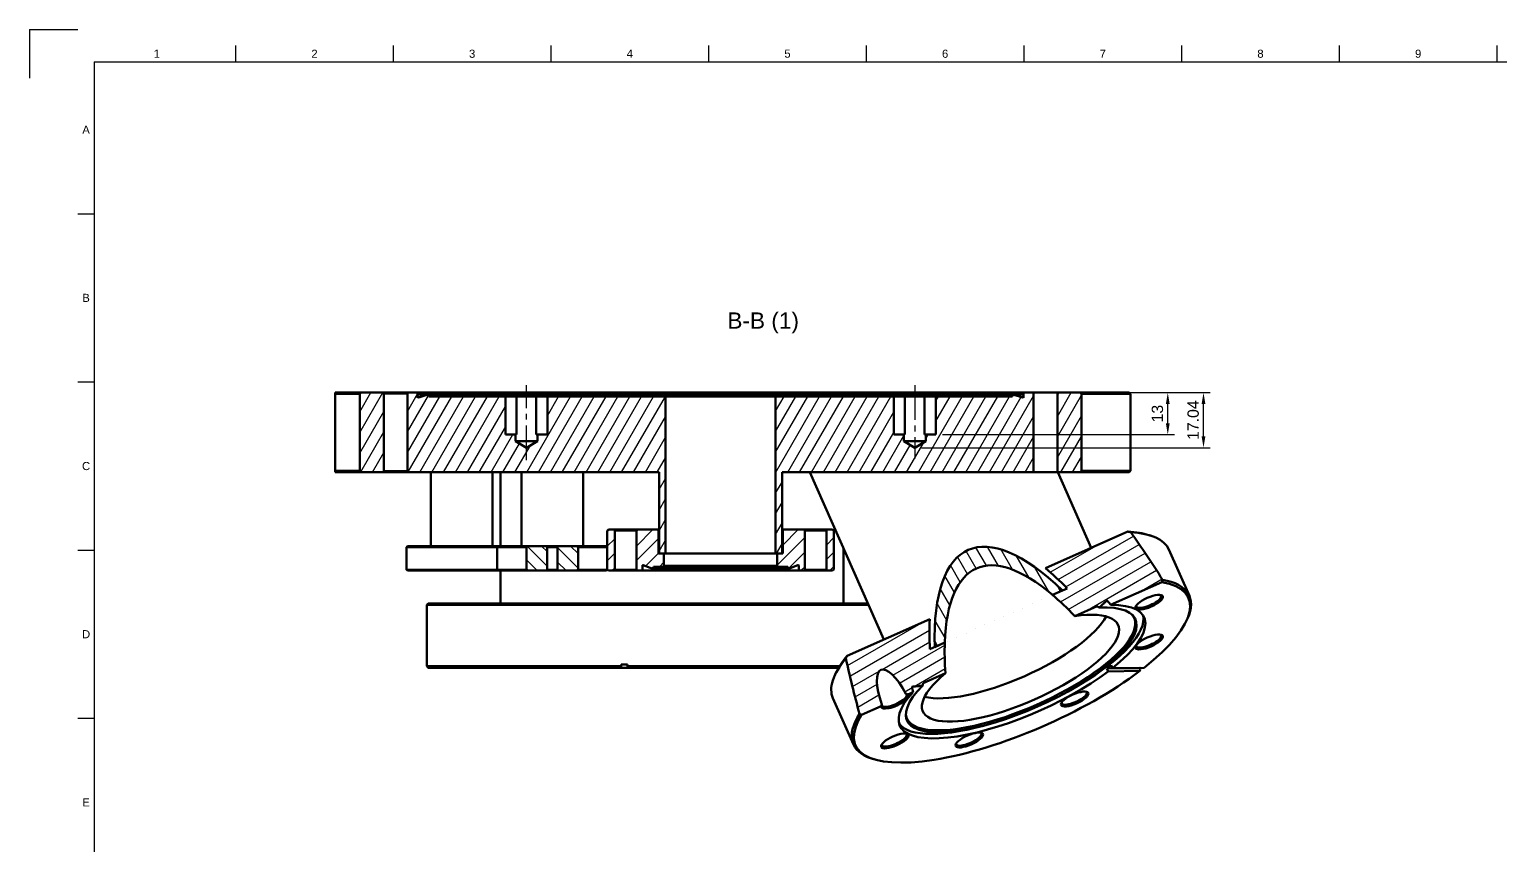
# Model space of a CAD drawing. Header units: millimetres. Extents: x 0 to 1189, y 0 to 841.
# Drawn here: x 0 to 454.5, y 588.9 to 841 of the extents above; entities that cross this region are included whole.
import ezdxf
from ezdxf.enums import TextEntityAlignment as Align

# ---------------------------------------------------------------- set-up
doc = ezdxf.new("R2010")
doc.units = ezdxf.units.MM
doc.header["$LTSCALE"] = 0.75
doc.linetypes.add('CENTER2', pattern=[28.575, 19.05, -3.175, 3.175, -3.175])
for name, color, linetype, lineweight in [('BORDER', 7, 'Continuous', 25), ('FD_Dimensions', 7, 'Continuous', 25), ('Hatching', 7, 'Continuous', 25), ('Smart Centers', 7, 'CENTER2', 25), ('View Labels', 7, 'Continuous', 25), ('Visible', 7, 'Continuous', 50)]:
    doc.layers.add(name, color=color, linetype=linetype, lineweight=lineweight)
doc.styles.add('FusionTitle', font='arial.ttf')
doc.styles.get("Standard").update_dxf_attribs({"font": 'arial.ttf'})
doc.dimstyles.new('Dim-ISO-25', dxfattribs={"dimtxt": 3.5, "dimasz": 3.5, "dimexe": 2.1, "dimexo": 2.1, "dimgap": 1.4, "dimtad": 1, "dimzin": 12, "dimdsep": 46, "dimtxsty": 'Standard', "dimcen": 0, "dimazin": 3, "dimtp": 0.1, "dimtm": 0.1, "dimtfac": 0.714286, "dimtmove": 0, "dimatfit": 3, "dimfxl": 1, "dimtzin": 12, "dimarcsym": 0})

# ---------------------------------------------------------------- blocks, each defined once
blk = doc.blocks.new('ISO_A0_SHEET')
at = {"layer": 'BORDER'}
for p, q in [((63.708337, 836), (63.708337, 831)), ((112.41667, 836), (112.41667, 831)), ((161.125003, 836), (161.125003, 831)), ((209.833336, 836), (209.833336, 831)), ((258.541669, 836), (258.541669, 831)), ((307.250002, 836), (307.250002, 831)), ((355.958335, 836), (355.958335, 831)), ((404.666668, 836), (404.666668, 831)), ((453.375001, 836), (453.375001, 831)), ((20, 831), (1179, 831)), ((20, 831), (20, 10)), ((15, 784.0625), (20, 784.0625)), ((15, 732.125), (20, 732.125)), ((15, 680.1875), (20, 680.1875)), ((15, 628.25), (20, 628.25))]:
    blk.add_line(p, q, dxfattribs=at)
at = {"layer": 'Defpoints'}
for q in [(15, 841), (0, 826)]:
    blk.add_line((0, 841), q, dxfattribs=at)
at = {"layer": 'BORDER', "style": 'FusionTitle'}
for s, p in [('1', (39.35417, 833.5)), ('2', (88.062503, 833.5)), ('3', (136.770836, 833.5)), ('4', (185.479169, 833.5)), ('5', (234.187502, 833.5)), ('6', (282.895835, 833.5)), ('7', (331.604168, 833.5)), ('8', (380.312501, 833.5)), ('9', (429.020835, 833.5)), ('A', (17.5, 810.03125)), ('B', (17.5, 758.09375)), ('C', (17.5, 706.15625)), ('D', (17.5, 654.21875)), ('E', (17.5, 602.28125))]:
    blk.add_text(s, height=2.5, dxfattribs=at).set_placement(p, align=Align.MIDDLE)
blk = doc.blocks.new('*D98')
at = {"layer": 'Defpoints', "color": 0, "transparency": 16777216}
for p in [(324.552242, 728.846993), (362.711686, 728.846993), (273.528168, 711.810225)]:
    blk.add_point(p, dxfattribs=at)
at = {"layer": 'FD_Dimensions', "color": 0, "lineweight": -2, "transparency": 16777216}
for p, q in [((326.652242, 728.846993), (364.811686, 728.846993)), ((362.711686, 715.310225), (362.711686, 725.346993)), ((275.628168, 711.810225), (364.811686, 711.810225))]:
    blk.add_line(p, q, dxfattribs=at)
at = {"layer": 'FD_Dimensions', "color": 0, "transparency": 16777216}
for points in [[(362.128352, 725.346993), (363.295019, 725.346993), (362.711686, 728.846993)], [(362.128352, 715.310225), (363.295019, 715.310225), (362.711686, 711.810225)]]:
    blk.add_solid(points, dxfattribs=at)
at = {"layer": 'FD_Dimensions', "color": 0, "transparency": 16777216, "insert": (359.52468, 720.328609), "char_height": 3.5, "attachment_point": 5, "rotation": 90}
blk.add_mtext('17.04', dxfattribs=at)
blk = doc.blocks.new('*D99')
at = {"layer": 'Defpoints', "color": 0, "transparency": 16777216}
for p in [(324.70274, 728.846993), (351.675606, 728.846993), (280.028168, 715.846993)]:
    blk.add_point(p, dxfattribs=at)
at = {"layer": 'FD_Dimensions', "color": 0, "lineweight": -2, "transparency": 16777216}
for p, q in [((326.80274, 728.846993), (353.775606, 728.846993)), ((351.675606, 719.346993), (351.675606, 725.346993)), ((282.128168, 715.846993), (353.775606, 715.846993))]:
    blk.add_line(p, q, dxfattribs=at)
at = {"layer": 'FD_Dimensions', "color": 0, "transparency": 16777216}
for points in [[(351.092273, 725.346993), (352.25894, 725.346993), (351.675606, 728.846993)], [(351.092273, 719.346993), (352.25894, 719.346993), (351.675606, 715.846993)]]:
    blk.add_solid(points, dxfattribs=at)
at = {"layer": 'FD_Dimensions', "color": 0, "transparency": 16777216, "insert": (348.487407, 722.346993), "char_height": 3.5, "attachment_point": 5, "rotation": 90}
blk.add_mtext('13', dxfattribs=at)
blk = doc.blocks.new('*U59')
at = {"layer": 'Smart Centers', "color": 0, "ltscale": 0.75, "transparency": 16777216}
blk.add_line((0, 9.4), (0, -13.21131), dxfattribs=at)
blk = doc.blocks.new('*U60')
at = {"layer": 'Smart Centers', "color": 0, "ltscale": 0.75, "transparency": 16777216}
blk.add_line((0, -13.765313), (0, 9.4), dxfattribs=at)

msp = doc.modelspace()

# ---------------------------------------------------------------- hatches: boundary and pattern name
at = {"layer": 'Hatching'}
h = msp.add_hatch(dxfattribs=at)
h.set_pattern_fill('ANSI31', color=256, angle=15, style=0)
edge = h.paths.add_edge_path(flags=0)
edge.add_spline(control_points=[(109.149, 704.247), (109.325, 704.404), (109.49, 704.547)], knot_values=[0, 0, 0, 0.0453593, 0.0453593, 0.0453593], weights=[1, 1.0007655, 1], degree=2, periodic=0)
edge.add_line((109.49, 704.547), (109.49, 728.547))
edge.add_spline(control_points=[(109.49, 728.547), (109.325, 728.69), (109.149, 728.847)], knot_values=[0, 0, 0, 0.0453593, 0.0453593, 0.0453593], weights=[1, 1.0007655, 1], degree=2, periodic=0)
edge.add_line((109.149, 728.847), (102.503, 728.847))
edge.add_spline(control_points=[(102.503, 728.847), (102.276, 728.647), (102.049, 728.447)], knot_values=[0, 0, 0, 0.0605424, 0.0605424, 0.0605424], weights=[1, 1.0000016, 1], degree=2, periodic=0)
edge.add_line((102.049, 728.447), (102.049, 704.647))
edge.add_spline(control_points=[(102.049, 704.647), (102.276, 704.447), (102.503, 704.247)], knot_values=[0, 0, 0, 0.0605424, 0.0605424, 0.0605424], weights=[1, 1.0000016, 1], degree=2, periodic=0)
edge.add_line((102.503, 704.247), (109.149, 704.247))
edge = h.paths.add_edge_path(flags=0)
edge.add_spline(control_points=[(116.821, 704.547), (116.985, 704.404), (117.161, 704.247)], knot_values=[0, 0, 0, 0.0453593, 0.0453593, 0.0453593], weights=[1, 1.0007655, 1], degree=2, periodic=0)
edge.add_line((117.161, 704.247), (194.528, 704.247))
edge.add_line((194.528, 704.247), (194.528, 679.147))
edge.add_line((194.528, 679.147), (196.028, 679.147))
edge.add_line((196.028, 679.147), (196.528, 679.147))
edge.add_line((196.528, 679.147), (196.528, 727.647))
edge.add_line((196.528, 727.647), (160.028, 727.647))
edge.add_line((160.028, 727.647), (160.028, 715.847))
edge.add_line((160.028, 715.847), (156.918, 715.847))
edge.add_line((156.918, 715.847), (156.918, 713.847))
edge.add_line((156.918, 713.847), (153.528, 711.81))
edge.add_line((153.528, 711.81), (150.138, 713.847))
edge.add_line((150.138, 713.847), (150.138, 715.847))
edge.add_line((150.138, 715.847), (147.028, 715.847))
edge.add_line((147.028, 715.847), (147.028, 727.647))
edge.add_line((147.028, 727.647), (123.45, 727.647))
edge.add_spline(control_points=[(123.45, 727.647), (123.319, 727.947), (123.187, 728.247)], knot_values=[0, 0, 0, 0.0654819, 0.0654819, 0.0654819], weights=[1, 1.0000007, 1], degree=2, periodic=0)
edge.add_spline(control_points=[(123.187, 728.247), (121.581, 727.76), (119.934, 727.255)], knot_values=[0, 0, 0, 0.3401561, 0.3401561, 0.3401561], weights=[1, 1.0001098, 1], degree=2, periodic=0)
edge.add_line((119.934, 727.255), (119.934, 728.847))
edge.add_line((119.934, 728.847), (117.161, 728.847))
edge.add_spline(control_points=[(117.161, 728.847), (116.985, 728.69), (116.821, 728.547)], knot_values=[0, 0, 0, 0.0453593, 0.0453593, 0.0453593], weights=[1, 1.0007655, 1], degree=2, periodic=0)
edge.add_line((116.821, 728.547), (116.821, 704.547))
edge = h.paths.add_edge_path(flags=0)
edge.add_line((317.566, 728.847), (317.566, 704.247))
edge.add_line((317.566, 704.247), (324.552, 704.247))
edge.add_spline(control_points=[(324.552, 704.247), (324.779, 704.447), (325.007, 704.647)], knot_values=[0, 0, 0, 0.0605424, 0.0605424, 0.0605424], weights=[1, 1.0000016, 1], degree=2, periodic=0)
edge.add_line((325.007, 704.647), (325.007, 728.447))
edge.add_spline(control_points=[(325.007, 728.447), (324.779, 728.647), (324.552, 728.847)], knot_values=[0, 0, 0, 0.0605424, 0.0605424, 0.0605424], weights=[1, 1.0000016, 1], degree=2, periodic=0)
edge.add_line((324.552, 728.847), (317.566, 728.847))
edge = h.paths.add_edge_path(flags=0)
edge.add_line((310.234, 704.247), (310.234, 728.847))
edge.add_line((310.234, 728.847), (307.122, 728.847))
edge.add_line((307.122, 728.847), (307.122, 727.255))
edge.add_spline(control_points=[(307.122, 727.255), (305.475, 727.76), (303.868, 728.247)], knot_values=[0, 0, 0, 0.3401561, 0.3401561, 0.3401561], weights=[1, 1.0001098, 1], degree=2, periodic=0)
edge.add_spline(control_points=[(303.868, 728.247), (303.737, 727.947), (303.606, 727.647)], knot_values=[0, 0, 0, 0.0654819, 0.0654819, 0.0654819], weights=[1, 1.0000007, 1], degree=2, periodic=0)
edge.add_line((303.606, 727.647), (280.028, 727.647))
edge.add_line((280.028, 727.647), (280.028, 715.847))
edge.add_line((280.028, 715.847), (276.918, 715.847))
edge.add_line((276.918, 715.847), (276.918, 713.847))
edge.add_line((276.918, 713.847), (273.528, 711.81))
edge.add_line((273.528, 711.81), (270.138, 713.847))
edge.add_line((270.138, 713.847), (270.138, 715.847))
edge.add_line((270.138, 715.847), (267.028, 715.847))
edge.add_line((267.028, 715.847), (267.028, 727.647))
edge.add_line((267.028, 727.647), (230.528, 727.647))
edge.add_line((230.528, 727.647), (230.528, 679.147))
edge.add_line((230.528, 679.147), (231.028, 679.147))
edge.add_line((231.028, 679.147), (232.528, 679.147))
edge.add_line((232.528, 679.147), (232.528, 704.247))
edge.add_line((232.528, 704.247), (310.234, 704.247))
h = msp.add_hatch(dxfattribs=at)
h.set_pattern_fill('ANSI31', color=256, style=0)
h.paths.add_polyline_path([(248.128, 673.847), (248.528, 674.247), (248.528, 686.147), (248.128, 686.547), (246.528, 686.547), (246.228, 686.247), (246.228, 674.147), (246.528, 673.847)], flags=0)
h.paths.add_polyline_path([(178.528, 674.247), (178.928, 673.847), (180.528, 673.847), (180.828, 674.147), (180.828, 686.247), (180.528, 686.547), (178.928, 686.547), (178.528, 686.147)], flags=0)
edge = h.paths.add_edge_path(flags=0)
edge.add_line((234.26, 675.047), (234.478, 674.447))
edge.add_line((234.478, 674.447), (237.435, 675.523))
edge.add_ellipse((237.503, 675.335), major_axis=(-0.068, 0.188), ratio=1, start_angle=250, end_angle=360, ccw=False)
edge.add_line((237.703, 675.335), (237.703, 673.847))
edge.add_line((237.703, 673.847), (239.228, 673.847))
edge.add_line((239.228, 673.847), (239.528, 674.147))
edge.add_line((239.528, 674.147), (239.528, 686.247))
edge.add_line((239.528, 686.247), (239.228, 686.547))
edge.add_line((239.228, 686.547), (233.028, 686.547))
edge.add_line((233.028, 686.547), (232.728, 686.247))
edge.add_line((232.728, 686.247), (232.728, 679.147))
edge.add_line((232.728, 679.147), (232.528, 679.147))
edge.add_line((232.528, 679.147), (231.028, 679.147))
edge.add_line((231.028, 679.147), (231.028, 675.347))
edge.add_line((231.028, 675.347), (231.328, 675.047))
edge.add_line((231.328, 675.047), (234.26, 675.047))
edge = h.paths.add_edge_path(flags=0)
edge.add_line((192.578, 674.447), (192.797, 675.047))
edge.add_line((192.797, 675.047), (195.728, 675.047))
edge.add_line((195.728, 675.047), (196.028, 675.347))
edge.add_line((196.028, 675.347), (196.028, 679.147))
edge.add_line((196.028, 679.147), (194.528, 679.147))
edge.add_line((194.528, 679.147), (194.328, 679.147))
edge.add_line((194.328, 679.147), (194.328, 686.247))
edge.add_line((194.328, 686.247), (194.028, 686.547))
edge.add_line((194.028, 686.547), (187.828, 686.547))
edge.add_line((187.828, 686.547), (187.528, 686.247))
edge.add_line((187.528, 686.247), (187.528, 674.147))
edge.add_line((187.528, 674.147), (187.828, 673.847))
edge.add_line((187.828, 673.847), (189.353, 673.847))
edge.add_line((189.353, 673.847), (189.353, 675.335))
edge.add_ellipse((189.553, 675.335), major_axis=(-0.2, 0), ratio=1, start_angle=250, end_angle=360, ccw=False)
edge.add_line((189.622, 675.523), (192.578, 674.447))
h = msp.add_hatch(dxfattribs=at)
h.set_pattern_fill('ANSI31', color=256, angle=-15, style=0)
edge = h.paths.add_edge_path(flags=0)
edge.add_spline(control_points=[(270.782, 635.824), (271.056, 635.726), (271.355, 635.616)], knot_values=[0, 0, 0, 0.0609614, 0.0609614, 0.0609614], weights=[1, 1.0009603, 1], degree=2, periodic=0)
edge.add_line((271.355, 635.616), (272.973, 636.331))
edge.add_ellipse((334.075, 580.644), major_axis=(-51.946, 117.451), ratio=0.3213938, start_angle=23.09152, end_angle=23.79564, ccw=False)
edge.add_spline(control_points=[(272.663, 638.011), (274.37, 638.176), (275.954, 638.343)], knot_values=[0, 0, 0, 0.3307681, 0.3307681, 0.3307681], weights=[1, 1.0008952, 1], degree=2, periodic=0)
edge.add_spline(control_points=[(275.954, 638.343), (276.033, 638.726), (276.113, 639.106)], knot_values=[0, 0, 0, 0.0779187, 0.0779187, 0.0779187], weights=[1, 1.0000009, 1], degree=2, periodic=0)
edge.add_line((276.113, 639.106), (282.971, 642.139))
edge.add_ellipse((334.075, 580.644), major_axis=(-41.531, 93.904), ratio=0.3213938, start_angle=11.98535, end_angle=15.86886, ccw=False)
edge.add_line((282.787, 651.642), (279.661, 650.259))
edge.add_line((279.661, 650.259), (278.212, 649.618))
edge.add_ellipse((334.075, 580.644), major_axis=(-45.307, 102.44), ratio=0.3213938, start_angle=11.71438, end_angle=15.14588, ccw=False)
edge.add_line((278.155, 658.83), (252.633, 647.543))
edge.add_spline(control_points=[(252.633, 647.543), (252.42, 647.162), (252.208, 646.777)], knot_values=[0, 0, 0, 0.0875616, 0.0875616, 0.0875616], weights=[1, 1.0000121, 1], degree=2, periodic=0)
edge.add_ellipse((334.075, 580.644), major_axis=(-71.421, 161.486), ratio=0.3213938, start_angle=27.20982, end_angle=33.90699)
edge.add_line((256.442, 629.597), (257.088, 629.306))
edge.add_line((257.088, 629.306), (263.095, 631.963))
edge.add_spline(control_points=[(263.095, 631.963), (263.214, 632.258), (263.326, 632.527)], knot_values=[0, 0, 0, 0.0609614, 0.0609614, 0.0609614], weights=[1, 1.0009603, 1], degree=2, periodic=0)
edge.add_ellipse((268.328, 631.295), major_axis=(5.286, -11.951), ratio=0.3213938, start_angle=127.69611, end_angle=232.30389, ccw=False)
edge = h.paths.add_edge_path(flags=0)
edge.add_line((349.869, 670.341), (350.088, 671.015))
edge.add_ellipse((334.075, 580.644), major_axis=(-71.421, 161.486), ratio=0.3213938, start_angle=326.09301, end_angle=332.79018)
edge.add_spline(control_points=[(340.227, 685.706), (339.799, 685.807), (339.374, 685.906)], knot_values=[0, 0, 0, 0.0875616, 0.0875616, 0.0875616], weights=[1, 1.0000121, 1], degree=2, periodic=0)
edge.add_line((339.374, 685.906), (313.852, 674.619))
edge.add_ellipse((334.075, 580.644), major_axis=(-45.307, 102.44), ratio=0.3213938, start_angle=344.85412, end_angle=348.28562, ccw=False)
edge.add_line((320.629, 668.378), (319.18, 667.737))
edge.add_line((319.18, 667.737), (316.054, 666.355))
edge.add_ellipse((334.075, 580.644), major_axis=(-41.531, 93.904), ratio=0.3213938, start_angle=344.13114, end_angle=348.01465, ccw=False)
edge.add_line((322.961, 659.825), (329.819, 662.859))
edge.add_spline(control_points=[(329.819, 662.859), (330.154, 662.663), (330.49, 662.463)], knot_values=[0, 0, 0, 0.0779187, 0.0779187, 0.0779187], weights=[1, 1.0000009, 1], degree=2, periodic=0)
edge.add_spline(control_points=[(330.49, 662.463), (331.679, 663.522), (332.949, 664.675)], knot_values=[0, 0, 0, 0.3307681, 0.3307681, 0.3307681], weights=[1, 1.0008952, 1], degree=2, periodic=0)
edge.add_ellipse((334.075, 580.644), major_axis=(-51.946, 117.451), ratio=0.3213938, start_angle=336.20436, end_angle=336.90848, ccw=False)
edge.add_line((333.984, 663.315), (349.869, 670.341))
h = msp.add_hatch(dxfattribs=at)
h.set_pattern_fill('ANSI31', color=256, angle=90, style=0)
edge = h.paths.add_edge_path(flags=0)
edge.add_spline(control_points=[(168.869, 673.847), (169.196, 673.991), (169.528, 674.147)], knot_values=[0, 0, 0, 0.0724105, 0.0724105, 0.0724105], weights=[1, 1.0001913, 1], degree=2, periodic=0)
edge.add_line((169.528, 674.147), (169.528, 681.147))
edge.add_spline(control_points=[(169.528, 681.147), (169.196, 681.303), (168.869, 681.447)], knot_values=[0, 0, 0, 0.0724105, 0.0724105, 0.0724105], weights=[1, 1.0001913, 1], degree=2, periodic=0)
edge.add_line((168.869, 681.447), (163.528, 681.447))
edge.add_spline(control_points=[(163.528, 681.447), (163.32, 681.281), (163.138, 681.147)], knot_values=[0, 0, 0, 0.0492582, 0.0492582, 0.0492582], weights=[1, 1.0034723, 1], degree=2, periodic=0)
edge.add_line((163.138, 681.147), (163.138, 674.147))
edge.add_spline(control_points=[(163.138, 674.147), (163.32, 674.013), (163.528, 673.847)], knot_values=[0, 0, 0, 0.0492582, 0.0492582, 0.0492582], weights=[1, 1.0034723, 1], degree=2, periodic=0)
edge.add_line((163.528, 673.847), (168.869, 673.847))
edge = h.paths.add_edge_path(flags=0)
edge.add_spline(control_points=[(153.528, 674.147), (153.861, 673.991), (154.187, 673.847)], knot_values=[0, 0, 0, 0.0724105, 0.0724105, 0.0724105], weights=[1, 1.0001913, 1], degree=2, periodic=0)
edge.add_line((154.187, 673.847), (159.528, 673.847))
edge.add_spline(control_points=[(159.528, 673.847), (159.736, 674.013), (159.919, 674.147)], knot_values=[0, 0, 0, 0.0492582, 0.0492582, 0.0492582], weights=[1, 1.0034723, 1], degree=2, periodic=0)
edge.add_line((159.919, 674.147), (159.919, 681.147))
edge.add_spline(control_points=[(159.919, 681.147), (159.736, 681.281), (159.528, 681.447)], knot_values=[0, 0, 0, 0.0492582, 0.0492582, 0.0492582], weights=[1, 1.0034723, 1], degree=2, periodic=0)
edge.add_line((159.528, 681.447), (154.187, 681.447))
edge.add_spline(control_points=[(154.187, 681.447), (153.861, 681.303), (153.528, 681.147)], knot_values=[0, 0, 0, 0.0724105, 0.0724105, 0.0724105], weights=[1, 1.0001913, 1], degree=2, periodic=0)
edge.add_line((153.528, 681.147), (153.528, 674.147))
h = msp.add_hatch(dxfattribs=at)
h.set_pattern_fill('ANSI31', color=256, angle=75, style=0)
edge = h.paths.add_edge_path(flags=0)
edge.add_ellipse((334.075, 580.644), major_axis=(-44.048, 99.595), ratio=0.3213938, start_angle=345.84625, end_angle=374.15375)
edge.add_line((279.661, 650.259), (282.787, 651.642))
edge.add_ellipse((334.075, 580.644), major_axis=(-41.531, 93.904), ratio=0.3213938, start_angle=-11.98535, end_angle=11.98535, ccw=False)
edge.add_line((316.054, 666.355), (319.18, 667.737))

# ---------------------------------------------------------------- linework, layer by layer
at = {"layer": 'Visible'}
for p, q in [((94.484, 728.447), (94.484, 728.847)), ((102.503, 728.847), (94.484, 728.847)), ((94.484, 704.647), (94.484, 728.447)), ((94.484, 728.447), (102.049, 728.447)), ((102.049, 728.447), (102.049, 704.647)), ((109.149, 728.847), (102.503, 728.847)), ((109.149, 728.847), (117.161, 728.847)), ((109.49, 704.547), (109.49, 728.547)), ((116.821, 728.547), (109.49, 728.547)), ((116.821, 728.547), (116.821, 704.547)), ((119.934, 728.847), (117.161, 728.847)), ((119.934, 727.255), (119.934, 728.847)), ((119.934, 728.847), (307.122, 728.847)), ((119.934, 728.247), (123.187, 728.247)), ((123.187, 728.247), (303.868, 728.247)), ((147.028, 727.647), (123.45, 727.647)), ((147.028, 715.847), (147.028, 727.647)), ((147.028, 727.647), (148.528, 727.647)), ((148.528, 727.647), (150.488, 727.647)), ((150.488, 727.647), (150.488, 715.847)), ((156.568, 727.647), (150.488, 727.647)), ((156.568, 727.647), (158.528, 727.647)), ((156.568, 715.847), (156.568, 727.647)), ((158.528, 727.647), (160.028, 727.647)), ((196.528, 727.647), (160.028, 727.647)), ((160.028, 727.647), (160.028, 715.847)), ((196.528, 679.147), (196.528, 727.647)), ((196.528, 727.647), (230.528, 727.647)), ((267.028, 727.647), (230.528, 727.647)), ((230.528, 727.647), (230.528, 679.147)), ((267.028, 715.847), (267.028, 727.647)), ((267.028, 727.647), (268.528, 727.647)), ((268.528, 727.647), (270.488, 727.647)), ((276.568, 727.647), (270.488, 727.647)), ((270.488, 727.647), (270.488, 715.847)), ((276.568, 715.847), (276.568, 727.647)), ((276.568, 727.647), (278.528, 727.647)), ((278.528, 727.647), (280.028, 727.647)), ((303.606, 727.647), (280.028, 727.647)), ((280.028, 727.647), (280.028, 715.847)), ((303.868, 728.247), (307.122, 728.247)), ((310.234, 728.847), (307.122, 728.847)), ((307.122, 728.847), (307.122, 727.255)), ((310.234, 704.247), (310.234, 728.847)), ((310.234, 728.847), (317.566, 728.847)), ((317.566, 728.847), (317.566, 704.247)), ((324.552, 728.847), (317.566, 728.847)), ((339.728, 728.847), (324.552, 728.847)), ((325.007, 704.647), (325.007, 728.447)), ((325.007, 728.447), (340.128, 728.447)), ((339.728, 728.847), (340.128, 728.447)), ((340.128, 728.447), (340.128, 704.647)), ((150.138, 715.847), (147.028, 715.847)), ((150.138, 713.847), (150.138, 715.847)), ((150.488, 715.847), (150.138, 715.847)), ((153.528, 711.81), (150.138, 713.847)), ((150.138, 713.847), (156.918, 713.847)), ((156.918, 713.847), (153.528, 711.81)), ((156.918, 715.847), (156.568, 715.847)), ((160.028, 715.847), (156.918, 715.847)), ((156.918, 715.847), (156.918, 713.847)), ((270.138, 715.847), (267.028, 715.847)), ((270.138, 713.847), (270.138, 715.847)), ((270.488, 715.847), (270.138, 715.847)), ((273.528, 711.81), (270.138, 713.847)), ((270.138, 713.847), (276.918, 713.847)), ((276.918, 713.847), (273.528, 711.81)), ((276.918, 715.847), (276.568, 715.847)), ((280.028, 715.847), (276.918, 715.847)), ((276.918, 715.847), (276.918, 713.847)), ((94.484, 704.247), (94.484, 704.647)), ((102.049, 704.647), (94.484, 704.647)), ((109.49, 704.547), (116.821, 704.547)), ((340.128, 704.647), (325.007, 704.647)), ((339.728, 704.247), (340.128, 704.647)), ((94.484, 704.247), (102.503, 704.247)), ((102.503, 704.247), (109.149, 704.247)), ((117.161, 704.247), (109.149, 704.247)), ((117.161, 704.247), (194.528, 704.247)), ((124.028, 704.247), (124.028, 681.447)), ((143.028, 704.247), (143.028, 681.447)), ((145.528, 704.247), (145.528, 681.447)), ((152.028, 704.247), (152.028, 681.447)), ((171.028, 704.247), (171.028, 681.447)), ((194.528, 704.247), (194.528, 679.147)), ((232.528, 679.147), (232.528, 704.247)), ((232.528, 704.247), (310.234, 704.247)), ((241.138, 704.247), (263.994, 652.568)), ((310.234, 704.247), (317.566, 704.247)), ((317.566, 704.247), (324.552, 704.247)), ((317.679, 704.247), (328.013, 680.881)), ((324.552, 704.247), (339.728, 704.247)), ((178.928, 686.547), (178.528, 686.147)), ((180.528, 686.547), (178.928, 686.547)), ((180.828, 686.247), (180.528, 686.547)), ((180.528, 686.547), (187.828, 686.547)), ((187.828, 686.547), (187.528, 686.247)), ((194.028, 686.547), (187.828, 686.547)), ((194.328, 686.247), (194.028, 686.547)), ((194.028, 686.547), (194.528, 686.547)), ((232.528, 686.547), (233.028, 686.547)), ((233.028, 686.547), (232.728, 686.247)), ((239.228, 686.547), (233.028, 686.547)), ((239.528, 686.247), (239.228, 686.547)), ((239.228, 686.547), (246.528, 686.547)), ((246.528, 686.547), (246.228, 686.247)), ((248.128, 686.547), (246.528, 686.547)), ((248.528, 686.147), (248.128, 686.547)), ((178.528, 686.147), (178.528, 674.247)), ((180.828, 674.147), (180.828, 686.247)), ((187.528, 686.247), (180.828, 686.247)), ((187.528, 686.247), (187.528, 674.147)), ((194.328, 679.147), (194.328, 686.247)), ((194.528, 686.247), (194.328, 686.247)), ((232.728, 686.247), (232.528, 686.247)), ((232.728, 686.247), (232.728, 679.147)), ((239.528, 674.147), (239.528, 686.247)), ((246.228, 686.247), (239.528, 686.247)), ((246.228, 686.247), (246.228, 674.147)), ((248.528, 674.247), (248.528, 686.147)), ((339.374, 685.906), (313.852, 674.619)), ((345.844, 684.846), (346.443, 684.653)), ((116.828, 681.447), (116.528, 681.147)), ((116.528, 681.147), (144.528, 681.147)), ((116.528, 681.147), (116.528, 674.147)), ((144.828, 681.447), (116.828, 681.447)), ((144.828, 681.447), (144.528, 681.147)), ((144.528, 681.147), (153.528, 681.147)), ((144.528, 681.147), (144.528, 674.147)), ((154.187, 681.447), (144.828, 681.447)), ((153.528, 681.147), (153.528, 674.147)), ((159.528, 681.447), (154.187, 681.447)), ((159.528, 681.447), (163.528, 681.447)), ((159.919, 674.147), (159.919, 681.147)), ((163.138, 681.147), (159.919, 681.147)), ((163.138, 681.147), (163.138, 674.147)), ((168.869, 681.447), (163.528, 681.447)), ((178.228, 681.447), (168.869, 681.447)), ((169.528, 674.147), (169.528, 681.147)), ((169.528, 681.147), (178.528, 681.147)), ((178.228, 681.447), (178.528, 681.147)), ((196.028, 679.147), (194.328, 679.147)), ((194.528, 679.147), (196.528, 679.147)), ((196.028, 675.347), (196.028, 679.147)), ((230.528, 679.147), (196.528, 679.147)), ((230.528, 679.147), (232.528, 679.147)), ((232.728, 679.147), (231.028, 679.147)), ((231.028, 679.147), (231.028, 675.347)), ((251.528, 680.754), (251.528, 663.747)), ((358.348, 666.065), (352.028, 680.354)), ((144.528, 674.147), (116.528, 674.147)), ((116.828, 673.847), (116.528, 674.147)), ((116.828, 673.847), (144.828, 673.847)), ((153.528, 674.147), (144.528, 674.147)), ((144.828, 673.847), (144.528, 674.147)), ((144.828, 673.847), (154.187, 673.847)), ((145.528, 673.847), (145.528, 663.747)), ((154.187, 673.847), (159.528, 673.847)), ((163.528, 673.847), (159.528, 673.847)), ((159.919, 674.147), (163.138, 674.147)), ((163.528, 673.847), (168.869, 673.847)), ((168.869, 673.847), (178.228, 673.847)), ((178.528, 674.147), (169.528, 674.147)), ((178.228, 673.847), (178.528, 674.147)), ((178.528, 674.247), (178.928, 673.847)), ((178.528, 674.247), (178.528, 674.147)), ((178.928, 673.847), (180.528, 673.847)), ((180.528, 673.847), (180.828, 674.147)), ((187.828, 673.847), (180.528, 673.847)), ((180.828, 674.147), (187.528, 674.147)), ((187.528, 674.147), (187.828, 673.847)), ((187.828, 673.847), (189.353, 673.847)), ((189.353, 673.847), (189.353, 675.335)), ((189.353, 673.847), (237.703, 673.847)), ((189.622, 675.523), (192.578, 674.447)), ((192.578, 674.447), (192.797, 675.047)), ((192.578, 674.447), (234.478, 674.447)), ((192.797, 675.047), (195.728, 675.047)), ((195.728, 675.047), (196.028, 675.347)), ((231.328, 675.047), (195.728, 675.047)), ((196.028, 675.347), (231.028, 675.347)), ((231.028, 675.347), (231.328, 675.047)), ((231.328, 675.047), (234.26, 675.047)), ((234.26, 675.047), (234.478, 674.447)), ((234.478, 674.447), (237.435, 675.523)), ((237.703, 675.335), (237.703, 673.847)), ((237.703, 673.847), (239.228, 673.847)), ((239.228, 673.847), (239.528, 674.147)), ((246.528, 673.847), (239.228, 673.847)), ((239.528, 674.147), (246.228, 674.147)), ((246.228, 674.147), (246.528, 673.847)), ((246.528, 673.847), (248.128, 673.847)), ((248.128, 673.847), (248.528, 674.247)), ((320.629, 668.378), (316.054, 666.355)), ((333.984, 663.315), (349.869, 670.341)), ((349.869, 670.341), (350.088, 671.015)), ((123.228, 663.747), (122.728, 663.247)), ((259.05, 663.747), (123.228, 663.747)), ((316.054, 666.355), (319.18, 667.737)), ((122.728, 663.247), (259.271, 663.247)), ((122.728, 663.247), (122.728, 644.347)), ((322.961, 659.825), (329.819, 662.859)), ((357.51, 658.468), (357.771, 659.041)), ((278.155, 658.83), (252.633, 647.543)), ((282.787, 651.642), (278.212, 649.618)), ((279.661, 650.259), (282.787, 651.642)), ((182.761, 644.347), (122.728, 644.347)), ((123.228, 643.847), (122.728, 644.347)), ((123.228, 643.847), (182.858, 643.847)), ((182.761, 644.847), (182.761, 644.347)), ((184.722, 644.847), (182.761, 644.847)), ((182.761, 644.347), (182.858, 643.847)), ((182.858, 643.847), (184.82, 643.847)), ((184.722, 644.847), (184.722, 644.347)), ((250.313, 644.347), (184.722, 644.347)), ((184.722, 644.347), (184.82, 643.847)), ((184.82, 643.847), (250.01, 643.847)), ((249.065, 642.043), (248.804, 641.469)), ((276.113, 639.106), (282.971, 642.139)), ((332.887, 643.619), (342.996, 643.742)), ((333.27, 642.753), (332.887, 643.619)), ((333.27, 642.753), (343.052, 642.872)), ((334.178, 644.619), (334.561, 643.753)), ((344.347, 643.871), (334.561, 643.753)), ((342.996, 643.742), (343.187, 643.309)), ((343.052, 642.872), (343.187, 643.309)), ((271.355, 635.616), (272.973, 636.331)), ((323.839, 638.256), (324.673, 638.757)), ((254.547, 620.156), (248.227, 634.446)), ((257.088, 629.306), (263.095, 631.963)), ((256.442, 629.597), (257.088, 629.306)), ((298.338, 626.978), (297.406, 626.697)), ((260.731, 615.664), (260.131, 615.857))]:
    msp.add_line(p, q, dxfattribs=at)
at = {"layer": 'Visible', "extrusion": (0, 0, -1)}
for centre, start, end in [((-189.553, 675.335), 0, 110), ((-237.503, 675.335), 70, 180)]:
    msp.add_arc(centre, 0.2, start, end, dxfattribs=at)
at = {"layer": 'Visible'}
for centre, major_axis, start_param, end_param in [((334.075, 580.644), (-44.048, 99.595), -0.6653081, 0.6653081), ((334.075, 580.644), (-71.421, 161.486), -1.1247742, -1.0121244), ((300.128, 657.4), (51.9, 22.954), 0, 0.558672), ((306.639, 642.677), (51.443, 22.752), -0.8999272, 0.4469286), ((345.786, 664.433), (3.841, 1.699), 2.9246356, 6.5001423), ((306.179, 643.717), (30.18, 13.348), 2.2949767, 7.1298012), ((303, 650.905), (30.18, 13.348), 3.5211707, 5.9036073), ((345.786, 652.17), (3.841, 1.699), 2.9246356, 6.5001423), ((300.128, 657.4), (51.9, 22.954), 2.5829207, 3.1415927), ((334.075, 580.644), (-71.421, 161.486), 1.0121244, 1.1247742), ((306.639, 642.677), (51.443, 22.752), 2.6946641, 5.3476993), ((306.256, 643.543), (37.748, 16.695), -0.9387112, -0.8902474), ((322.764, 634.55), (3.841, 1.699), 2.9246356, 6.5001423), ((267.186, 633.878), (3.841, 1.699), 2.898152, 6.526626), ((267.186, 621.615), (3.841, 1.699), 2.9246356, 6.5001423), ((290.207, 621.893), (3.841, 1.699), 2.9246356, 6.5001423)]:
    msp.add_ellipse(centre, major_axis=major_axis, ratio=0.3213938, start_param=start_param, end_param=end_param, dxfattribs=at)
at = {"layer": 'Visible', "extrusion": (0, 0, -1)}
for centre, major_axis, start_param, end_param in [((334.075, 580.644), (-41.531, 93.904), -0.5837403, 0.5837403), ((299.936, 657.833), (51.443, 22.752), -0.5678125, -0.3462795), ((334.075, 580.644), (-45.307, 102.44), 0.5729683, 0.699952), ((306.447, 643.11), (51.9, 22.954), -0.4460221, 0.3462795), ((334.075, 580.644), (-41.531, 93.904), 0.5837403, 0.7241804), ((334.075, 580.644), (-51.946, 117.451), 0.9248637, 0.9409709), ((345.939, 664.086), (4.207, 1.861), 3.1415927, 9.424778), ((306.409, 643.197), (35.301, 15.613), -0.6881349, 3.8297276), ((306.179, 643.717), (35.102, 15.525), -0.1010253, 3.242618), ((303, 650.905), (30.18, 13.348), 0.379578, 2.7620146), ((306.036, 644.04), (37.748, 16.695), 0.0561952, 1.2012607), ((306.639, 642.677), (37.748, 16.695), -0.6298255, 0.8902474), ((334.075, 580.644), (-45.307, 102.44), -0.699952, -0.5729683), ((334.075, 580.644), (-41.531, 93.904), -0.7241804, -0.5837403), ((345.939, 651.824), (4.207, 1.861), 3.1415927, 9.424778), ((299.936, 657.833), (51.443, 22.752), 3.4878721, 3.7094051), ((268.328, 631.295), (-5.286, 11.951), -1.3273557, 1.3273557), ((306.639, 642.677), (37.748, 16.695), 0.9387112, 3.7714181), ((306.256, 643.543), (51.9, 22.954), 0.9313454, 0.9354077), ((334.075, 580.644), (-51.946, 117.451), -0.9409709, -0.9248637), ((322.918, 634.203), (4.207, 1.861), 3.1415927, 9.424778), ((267.339, 633.531), (4.207, 1.861), -0.1917426, 3.3333353), ((306.447, 643.11), (51.9, 22.954), 2.7953132, 3.5876148), ((267.339, 621.269), (4.207, 1.861), 3.1415927, 9.424778), ((306.036, 644.04), (37.748, 16.695), 1.940332, 3.0853975), ((290.36, 621.547), (4.207, 1.861), 3.1415927, 9.424778)]:
    msp.add_ellipse(centre, major_axis=major_axis, ratio=0.3213938, start_param=start_param, end_param=end_param, dxfattribs=at)
at = {"layer": 'Visible'}
for points, weights in [([(102.503, 728.847), (102.276, 728.647), (102.049, 728.447)], [1, 1.00000161513, 1]), ([(109.49, 728.547), (109.325, 728.69), (109.149, 728.847)], [1, 1.00076547869, 1]), ([(117.161, 728.847), (116.985, 728.69), (116.821, 728.547)], [1, 1.00076547868, 1]), ([(123.187, 728.247), (121.581, 727.76), (119.934, 727.255)], [1, 1.00010976076, 1]), ([(123.45, 727.647), (123.319, 727.947), (123.187, 728.247)], [1, 1.0000007303, 1]), ([(303.868, 728.247), (303.737, 727.947), (303.606, 727.647)], [1, 1.00000073253, 1]), ([(307.122, 727.255), (305.475, 727.76), (303.868, 728.247)], [1, 1.00010976075, 1]), ([(325.007, 728.447), (324.779, 728.647), (324.552, 728.847)], [1, 1.00000161695, 1]), ([(102.049, 704.647), (102.276, 704.447), (102.503, 704.247)], [1, 1.00000161638, 1]), ([(109.149, 704.247), (109.325, 704.404), (109.49, 704.547)], [1, 1.0007654787, 1]), ([(116.821, 704.547), (116.985, 704.404), (117.161, 704.247)], [1, 1.00076547866, 1]), ([(324.552, 704.247), (324.779, 704.447), (325.007, 704.647)], [1, 1.00000161587, 1]), ([(340.227, 685.706), (339.799, 685.807), (339.374, 685.906)], [1, 1.00001211575, 1]), ([(154.187, 681.447), (153.861, 681.303), (153.528, 681.147)], [1, 1.00019126295, 1]), ([(159.919, 681.147), (159.736, 681.281), (159.528, 681.447)], [1, 1.00347226193, 1]), ([(163.528, 681.447), (163.32, 681.281), (163.138, 681.147)], [1, 1.00347226193, 1]), ([(169.528, 681.147), (169.196, 681.303), (168.869, 681.447)], [1, 1.00019126295, 1]), ([(153.528, 674.147), (153.861, 673.991), (154.187, 673.847)], [1, 1.00019126295, 1]), ([(159.528, 673.847), (159.736, 674.013), (159.919, 674.147)], [1, 1.00347226193, 1]), ([(163.138, 674.147), (163.32, 674.013), (163.528, 673.847)], [1, 1.00347226193, 1]), ([(168.869, 673.847), (169.196, 673.991), (169.528, 674.147)], [1, 1.00019126295, 1]), ([(330.49, 662.463), (331.679, 663.522), (332.949, 664.675)], [1, 1.00089524288, 1]), ([(329.819, 662.859), (330.154, 662.663), (330.49, 662.463)], [1, 1.00000088827, 1]), ([(252.633, 647.543), (252.42, 647.162), (252.208, 646.777)], [1, 1.00001211579, 1]), ([(272.663, 638.011), (274.37, 638.176), (275.954, 638.343)], [1, 1.00089524289, 1]), ([(275.954, 638.343), (276.033, 638.726), (276.113, 639.106)], [1, 1.00000088826, 1]), ([(263.095, 631.963), (263.214, 632.258), (263.326, 632.527)], [1, 1.00096026169, 1]), ([(270.782, 635.824), (271.056, 635.726), (271.355, 635.616)], [1, 1.0009602617, 1])]:
    msp.add_rational_spline(points, weights, degree=2, dxfattribs=at)

# ---------------------------------------------------------------- block references
at = {"layer": 'BORDER'}
msp.add_blockref('ISO_A0_SHEET', (0, 0), dxfattribs=at)
at = {"layer": 'Smart Centers', "ltscale": 0.75}
for name, p in [('*U60', (153.528, 721.747)), ('*U59', (273.528, 721.747))]:
    msp.add_blockref(name, p, dxfattribs=at)

# ---------------------------------------------------------------- texts
at = {"layer": 'View Labels', "insert": (226.677, 747.097), "char_height": 5, "width": 23.85743, "attachment_point": 8}
msp.add_mtext('B-B (1)', dxfattribs=at)

# ---------------------------------------------------------------- dimensions: what is measured, and where the dimension line sits
at = {"layer": 'FD_Dimensions'}
for base, p1, p2, picture, middle in [((362.712, 728.847), (273.528, 711.81), (324.552, 728.847), '*D98', (359.525, 720.329)), ((351.676, 728.847), (280.028, 715.847), (324.703, 728.847), '*D99', (348.487, 722.347))]:
    dim = msp.add_linear_dim(base=base, p1=p1, p2=p2, angle=270, dimstyle='Dim-ISO-25', override={"dimlfac": 1, "dimclrd": 0, "dimclre": 0}, dxfattribs=at)
    dim.commit()
    dim.dimension.update_dxf_attribs({"geometry": picture, "text_midpoint": middle})

doc.saveas('drawing.dxf')
